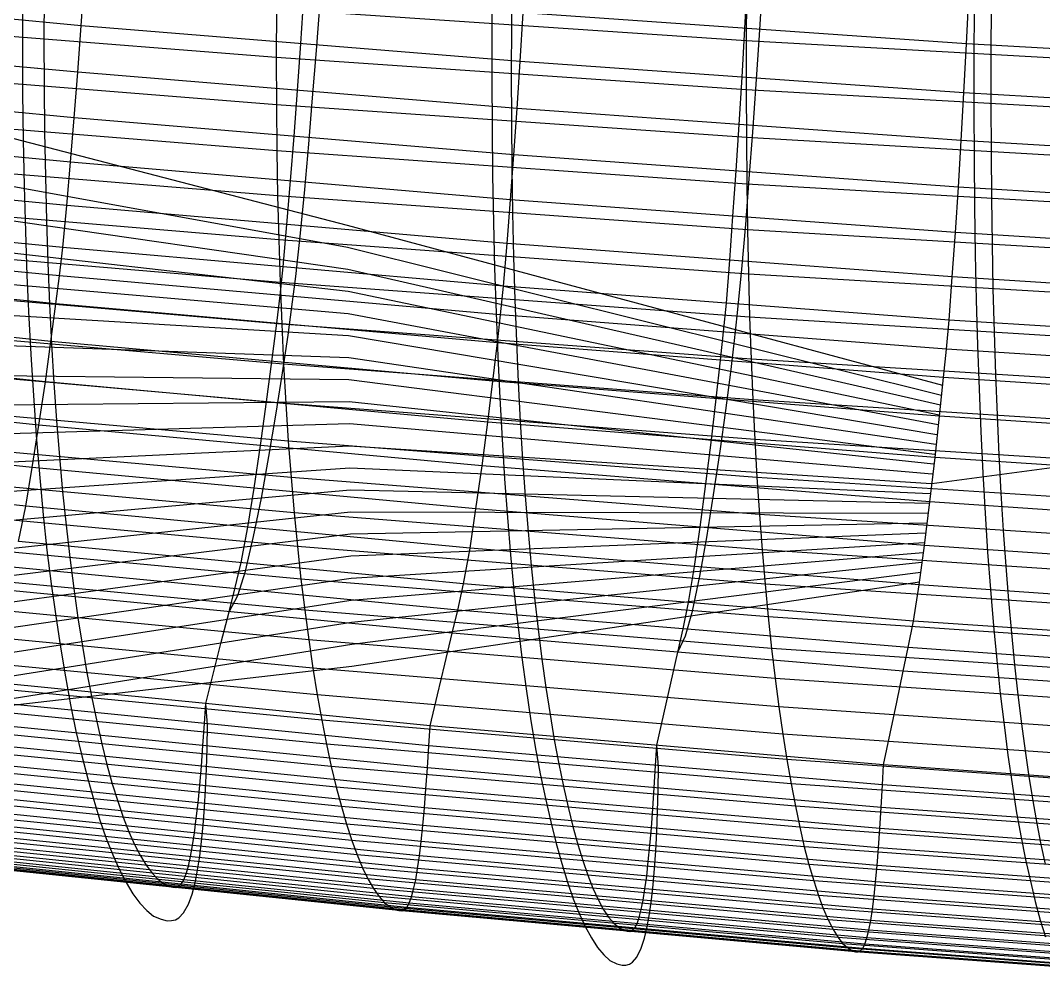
# Model space of a CAD drawing. Extents: x -530 to 530, y -2 to 255.
# Drawn here: x -224.3 to -170.5, y 5.2 to 56 of the extents above; entities that cross this region are included whole.
import ezdxf

# ---------------------------------------------------------------- set-up
doc = ezdxf.new("R2010")
doc.units = 0
doc.header["$MEASUREMENT"] = 0
doc.layers.add('default', color=7, linetype='Continuous')

msp = doc.modelspace()

# ---------------------------------------------------------------- linework, layer by layer
at = {"layer": 'default', "color": 3, "linetype": 'Continuous'}
for p, q in [((-221.077, 55.761, 56.956), (-220.904, 58.27, 57.251)), ((-221.077, 55.761, 56.956), (-243.863, 57.876, 64.745)), ((-174.553, 54.808, 41.155), (-174.42, 57.432, 41.443)), ((-198.005, 53.887, 49.016), (-197.849, 56.429, 49.32)), ((-174.553, 54.808, 41.155), (-197.849, 56.429, 49.32)), ((-221.256, 53.31, 56.638), (-244.061, 55.46, 64.439)), ((-221.256, 53.31, 56.638), (-221.077, 55.761, 56.956)), ((-198.005, 53.887, 49.016), (-221.077, 55.761, 56.956)), ((-174.692, 52.238, 40.843), (-174.553, 54.808, 41.155)), ((-150.438, 53.405, 35.3), (-174.553, 54.808, 41.155)), ((-198.167, 51.405, 48.689), (-198.005, 53.887, 49.016)), ((-174.692, 52.238, 40.843), (-198.005, 53.887, 49.016)), ((-221.443, 50.917, 56.293), (-221.256, 53.31, 56.638)), ((-198.167, 51.405, 48.689), (-221.256, 53.31, 56.638)), ((-221.443, 50.917, 56.293), (-244.268, 53.101, 64.107)), ((-174.836, 49.727, 40.508), (-174.692, 52.238, 40.843)), ((-150.557, 50.811, 34.981), (-174.692, 52.238, 40.843)), ((-198.336, 48.981, 48.334), (-198.167, 51.405, 48.689)), ((-174.836, 49.727, 40.508), (-198.167, 51.405, 48.689)), ((-221.637, 48.582, 55.923), (-244.483, 50.8, 63.75)), ((-221.637, 48.582, 55.923), (-221.443, 50.917, 56.293)), ((-198.336, 48.981, 48.334), (-221.443, 50.917, 56.293)), ((-174.986, 47.276, 40.144), (-174.836, 49.727, 40.508)), ((-150.681, 48.276, 34.637), (-174.836, 49.727, 40.508)), ((-198.511, 46.615, 47.953), (-198.336, 48.981, 48.334)), ((-174.986, 47.276, 40.144), (-198.336, 48.981, 48.334)), ((-221.838, 46.309, 55.53), (-244.705, 48.56, 63.371)), ((-221.838, 46.309, 55.53), (-221.637, 48.582, 55.923)), ((-198.511, 46.615, 47.953), (-221.637, 48.582, 55.923)), ((-175.143, 44.884, 39.753), (-174.986, 47.276, 40.144)), ((-150.811, 45.802, 34.265), (-174.986, 47.276, 40.144)), ((-222.046, 44.095, 55.112), (-244.935, 46.378, 62.968)), ((-222.046, 44.095, 55.112), (-221.838, 46.309, 55.53)), ((-198.692, 44.314, 47.548), (-221.838, 46.309, 55.53)), ((-198.692, 44.314, 47.548), (-198.511, 46.615, 47.953)), ((-175.143, 44.884, 39.753), (-198.511, 46.615, 47.953)), ((-222.218, 42.605, 54.739), (-245.125, 44.909, 62.608)), ((-175.304, 42.556, 39.338), (-175.143, 44.884, 39.753)), ((-150.945, 43.387, 33.865), (-175.143, 44.884, 39.753)), ((-222.218, 42.605, 54.739), (-222.046, 44.095, 55.112)), ((-198.88, 42.07, 47.118), (-222.046, 44.095, 55.112)), ((-198.88, 42.07, 47.118), (-198.692, 44.314, 47.548)), ((-175.304, 42.556, 39.338), (-198.692, 44.314, 47.548)), ((-222.404, 41.148, 54.321), (-245.332, 43.474, 62.204)), ((-222.404, 41.148, 54.321), (-222.218, 42.605, 54.739)), ((-199.036, 40.561, 46.735), (-222.218, 42.605, 54.739)), ((-175.471, 40.288, 38.898), (-175.304, 42.556, 39.338)), ((-151.084, 41.037, 33.441), (-175.304, 42.556, 39.338)), ((-199.036, 40.561, 46.735), (-198.88, 42.07, 47.118)), ((-175.471, 40.288, 38.898), (-198.88, 42.07, 47.118)), ((-222.668, 39.162, 53.726), (-245.623, 41.517, 61.629)), ((-222.668, 39.162, 53.726), (-222.404, 41.148, 54.321)), ((-199.205, 39.085, 46.305), (-222.404, 41.148, 54.321)), ((-199.205, 39.085, 46.305), (-199.036, 40.561, 46.735)), ((-175.61, 38.761, 38.505), (-199.036, 40.561, 46.735)), ((-175.61, 38.761, 38.505), (-175.471, 40.288, 38.898)), ((-151.229, 38.746, 32.99), (-175.471, 40.288, 38.898)), ((-222.961, 37.045, 53.056), (-245.948, 39.431, 60.981)), ((-222.961, 37.045, 53.056), (-222.668, 39.162, 53.726)), ((-199.443, 37.073, 45.694), (-222.668, 39.162, 53.726)), ((-199.443, 37.073, 45.694), (-199.205, 39.085, 46.305)), ((-175.76, 37.269, 38.066), (-199.205, 39.085, 46.305)), ((-175.76, 37.269, 38.066), (-175.61, 38.761, 38.505)), ((-151.348, 37.205, 32.59), (-175.61, 38.761, 38.505)), ((-223.3, 34.766, 52.27), (-246.323, 37.185, 60.221)), ((-175.972, 35.234, 37.44), (-175.76, 37.269, 38.066)), ((-151.477, 35.698, 32.141), (-175.76, 37.269, 38.066)), ((-223.3, 34.766, 52.27), (-222.961, 37.045, 53.056)), ((-199.708, 34.928, 45.006), (-222.961, 37.045, 53.056)), ((-199.708, 34.928, 45.006), (-199.443, 37.073, 45.694)), ((-175.972, 35.234, 37.44), (-199.443, 37.073, 45.694)), ((-223.652, 32.536, 51.443), (-246.712, 34.989, 59.421)), ((-176.209, 33.064, 36.736), (-175.972, 35.234, 37.44)), ((-151.66, 33.643, 31.502), (-175.972, 35.234, 37.44)), ((-223.652, 32.536, 51.443), (-223.3, 34.766, 52.27)), ((-200.014, 32.619, 44.199), (-223.3, 34.766, 52.27)), ((-200.014, 32.619, 44.199), (-199.708, 34.928, 45.006)), ((-176.209, 33.064, 36.736), (-199.708, 34.928, 45.006)), ((-223.995, 30.506, 50.624), (-247.092, 32.988, 58.629)), ((-176.482, 30.728, 35.91), (-176.209, 33.064, 36.736)), ((-151.864, 31.452, 30.783), (-176.209, 33.064, 36.736)), ((-223.995, 30.506, 50.624), (-223.652, 32.536, 51.443)), ((-200.332, 30.36, 43.349), (-223.652, 32.536, 51.443)), ((-200.332, 30.36, 43.349), (-200.014, 32.619, 44.199)), ((-176.482, 30.728, 35.91), (-200.014, 32.619, 44.199)), ((-176.765, 28.443, 35.04), (-176.482, 30.728, 35.91)), ((-152.099, 29.094, 29.939), (-176.482, 30.728, 35.91)), ((-224.368, 28.657, 49.707), (-223.995, 30.506, 50.624)), ((-200.643, 28.303, 42.509), (-223.995, 30.506, 50.624)), ((-200.643, 28.303, 42.509), (-200.332, 30.36, 43.349)), ((-176.765, 28.443, 35.04), (-200.332, 30.36, 43.349)), ((-200.98, 26.429, 41.567), (-224.368, 28.657, 49.707)), ((-200.98, 26.429, 41.567), (-200.643, 28.303, 42.509)), ((-177.042, 26.363, 34.181), (-200.643, 28.303, 42.509)), ((-177.042, 26.363, 34.181), (-176.765, 28.443, 35.04)), ((-152.343, 26.786, 29.052), (-176.765, 28.443, 35.04)), ((-201.287, 25.046, 40.685), (-224.708, 27.293, 48.847)), ((-201.287, 25.046, 40.685), (-200.98, 26.429, 41.567)), ((-177.343, 24.467, 33.218), (-200.98, 26.429, 41.567)), ((-177.343, 24.467, 33.218), (-177.042, 26.363, 34.181)), ((-152.582, 24.685, 28.174), (-177.042, 26.363, 34.181)), ((-201.582, 23.826, 39.826), (-225.034, 26.089, 48.01)), ((-201.582, 23.826, 39.826), (-201.287, 25.046, 40.685)), ((-177.616, 23.068, 32.316), (-201.287, 25.046, 40.685)), ((-177.616, 23.068, 32.316), (-177.343, 24.467, 33.218)), ((-152.841, 22.771, 27.192), (-177.343, 24.467, 33.218)), ((-177.88, 21.834, 31.438), (-201.582, 23.826, 39.826)), ((-177.88, 21.834, 31.438), (-177.616, 23.068, 32.316)), ((-153.076, 21.357, 26.271), (-177.616, 23.068, 32.316)), ((-153.303, 20.111, 25.376), (-177.88, 21.834, 31.438))]:
    msp.add_line(p, q, dxfattribs=at)
at = {"layer": 'default', "color": 4, "linetype": 'Continuous'}
for p, q in [((-199.474, 58.27, -0.715), (-199.493, 55.594, -0.572)), ((-185.437, 55.269, 47.916), (-185.271, 57.902, 48.284)), ((-224.162, 57.38, 8.519), (-224.17, 54.784, 8.702)), ((-208.716, 54.453, 55.528), (-208.527, 57.001, 55.901)), ((-174.149, 56.736, -8.663), (-174.165, 54.032, -8.519)), ((-199.493, 55.594, -0.572), (-199.5, 52.967, -0.386)), ((-185.607, 52.689, 47.533), (-185.437, 55.269, 47.916)), ((-224.17, 54.784, 8.702), (-224.156, 52.242, 8.942)), ((-208.915, 51.962, 55.122), (-208.716, 54.453, 55.528)), ((-174.165, 54.032, -8.519), (-174.171, 51.379, -8.331)), ((-199.5, 52.967, -0.386), (-199.487, 50.394, -0.142)), ((-185.786, 50.168, 47.116), (-185.607, 52.689, 47.533)), ((-207.092, 45.259, 20.358), (-235.226, 52.567, 16.893)), ((-224.156, 52.242, 8.942), (-224.124, 49.758, 9.236)), ((-209.122, 49.528, 54.687), (-208.915, 51.962, 55.122)), ((-174.171, 51.379, -8.331), (-174.159, 48.78, -8.083)), ((-199.487, 50.394, -0.142), (-199.458, 47.881, 0.157)), ((-185.971, 47.706, 46.669), (-185.786, 50.168, 47.116)), ((-224.124, 49.758, 9.236), (-224.076, 47.325, 9.575)), ((-209.332, 47.155, 54.233), (-209.122, 49.528, 54.687)), ((-207.08, 44.1, 20.488), (-235.174, 49.201, 17.305)), ((-174.159, 48.78, -8.083), (-174.134, 46.242, -7.779)), ((-199.458, 47.881, 0.157), (-199.414, 45.421, 0.502)), ((-224.076, 47.325, 9.575), (-224.01, 44.951, 9.962)), ((-186.16, 45.304, 46.204), (-185.971, 47.706, 46.669)), ((-207.067, 42.941, 20.618), (-235.12, 47.005, 17.631)), ((-209.558, 44.851, 53.732), (-209.332, 47.155, 54.233)), ((-174.134, 46.242, -7.779), (-174.095, 43.756, -7.428)), ((-199.414, 45.421, 0.502), (-199.355, 43.019, 0.897)), ((-186.362, 42.971, 45.69), (-186.16, 45.304, 46.204)), ((-207.055, 41.781, 20.748), (-235.054, 44.996, 17.978)), ((-224.01, 44.951, 9.962), (-223.926, 42.634, 10.397)), ((-209.806, 42.574, 53.185), (-209.558, 44.851, 53.732)), ((-174.095, 43.756, -7.428), (-174.043, 41.331, -7.026)), ((-207.043, 40.622, 20.877), (-234.974, 43.037, 18.359)), ((-199.355, 43.019, 0.897), (-199.279, 40.675, 1.341)), ((-223.926, 42.634, 10.397), (-223.826, 40.38, 10.878)), ((-210.003, 40.982, 52.693), (-209.806, 42.574, 53.185)), ((-186.586, 40.666, 45.127), (-186.362, 42.971, 45.69)), ((-207.031, 39.463, 21.007), (-234.881, 41.13, 18.775)), ((-210.21, 39.494, 52.169), (-210.003, 40.982, 52.693)), ((-174.043, 41.331, -7.026), (-173.976, 38.963, -6.575)), ((-223.826, 40.38, 10.878), (-223.709, 38.189, 11.405)), ((-199.279, 40.675, 1.341), (-199.189, 38.395, 1.832)), ((-186.762, 39.055, 44.623), (-186.586, 40.666, 45.127)), ((-207.019, 38.304, 21.137), (-234.774, 39.274, 19.225)), ((-210.503, 37.509, 51.443), (-210.21, 39.494, 52.169)), ((-186.948, 37.548, 44.086), (-186.762, 39.055, 44.623)), ((-173.976, 38.963, -6.575), (-173.897, 36.66, -6.075)), ((-223.709, 38.189, 11.405), (-223.575, 36.057, 11.979)), ((-199.189, 38.395, 1.832), (-199.083, 36.178, 2.37)), ((-207.007, 37.145, 21.267), (-234.654, 37.469, 19.71)), ((-210.834, 35.391, 50.612), (-210.503, 37.509, 51.443)), ((-187.211, 35.539, 43.342), (-186.948, 37.548, 44.086)), ((-173.897, 36.66, -6.075), (-173.804, 34.422, -5.527)), ((-223.575, 36.057, 11.979), (-223.423, 33.992, 12.599)), ((-199.083, 36.178, 2.37), (-198.963, 34.022, 2.956)), ((-206.995, 35.986, 21.397), (-234.52, 35.718, 20.228)), ((-187.508, 33.394, 42.491), (-187.211, 35.539, 43.342)), ((-211.214, 33.123, 49.636), (-210.834, 35.391, 50.612)), ((-206.983, 34.827, 21.527), (-234.374, 34.02, 20.777)), ((-173.804, 34.422, -5.527), (-173.698, 32.244, -4.93)), ((-223.423, 33.992, 12.599), (-223.257, 31.994, 13.262)), ((-198.963, 34.022, 2.956), (-198.826, 31.934, 3.589)), ((-206.971, 33.667, 21.657), (-234.215, 32.376, 21.359)), ((-187.849, 31.098, 41.491), (-187.508, 33.394, 42.491)), ((-211.611, 30.918, 48.606), (-211.214, 33.123, 49.636)), ((-206.959, 32.508, 21.787), (-234.024, 30.62, 22.041)), ((-223.257, 31.994, 13.262), (-223.077, 30.058, 13.96)), ((-198.826, 31.934, 3.589), (-198.676, 29.913, 4.266)), ((-173.698, 32.244, -4.93), (-173.578, 30.135, -4.285)), ((-206.947, 31.349, 21.917), (-233.819, 28.935, 22.758)), ((-212.015, 28.905, 47.559), (-211.611, 30.918, 48.606)), ((-188.206, 28.866, 40.436), (-187.849, 31.098, 41.491)), ((-206.935, 30.19, 22.047), (-233.601, 27.32, 23.506)), ((-173.578, 30.135, -4.285), (-173.446, 28.095, -3.595)), ((-223.077, 30.058, 13.96), (-222.878, 28.197, 14.707)), ((-198.676, 29.913, 4.266), (-198.514, 27.955, 4.979)), ((-206.923, 29.031, 22.177), (-233.37, 25.779, 24.285)), ((-212.452, 27.088, 46.372), (-212.015, 28.905, 47.559)), ((-188.569, 26.826, 39.364), (-188.206, 28.866, 40.436)), ((-222.878, 28.197, 14.707), (-222.656, 26.422, 15.519)), ((-173.446, 28.095, -3.595), (-173.303, 26.118, -2.869)), ((-206.911, 27.872, 22.307), (-233.127, 24.31, 25.092)), ((-198.514, 27.955, 4.979), (-198.335, 26.072, 5.742)), ((-212.849, 25.812, 45.249), (-212.452, 27.088, 46.372)), ((-206.898, 26.712, 22.437), (-232.874, 22.918, 25.923)), ((-222.656, 26.422, 15.519), (-222.419, 24.719, 16.37)), ((-188.962, 24.985, 38.149), (-188.569, 26.826, 39.364)), ((-213.308, 24.958, 43.918), (-212.849, 25.812, 45.249)), ((-198.335, 26.072, 5.742), (-198.135, 24.277, 6.571)), ((-173.303, 26.118, -2.869), (-173.146, 24.217, -2.091)), ((-206.886, 25.553, 22.567), (-232.611, 21.601, 26.777)), ((-213.714, 23.349, 42.815), (-213.308, 24.958, 43.918)), ((-189.317, 23.69, 37.003), (-188.962, 24.985, 38.149)), ((-206.874, 24.394, 22.697), (-232.338, 20.363, 27.651)), ((-222.419, 24.719, 16.37), (-222.168, 23.093, 17.256)), ((-198.135, 24.277, 6.571), (-197.922, 22.555, 7.442)), ((-173.146, 24.217, -2.091), (-172.97, 22.404, -1.245)), ((-189.731, 22.83, 35.632), (-189.317, 23.69, 37.003)), ((-206.862, 23.235, 22.827), (-232.057, 19.202, 28.543)), ((-214.12, 21.74, 41.712), (-213.714, 23.349, 42.815)), ((-222.168, 23.093, 17.256), (-221.909, 21.538, 18.164)), ((-190.096, 21.201, 34.502), (-189.731, 22.83, 35.632)), ((-206.85, 22.076, 22.957), (-232.054, 19.189, 28.554)), ((-197.922, 22.555, 7.442), (-197.696, 20.911, 8.347)), ((-172.97, 22.404, -1.245), (-172.783, 20.666, -0.358)), ((-221.909, 21.538, 18.164), (-221.635, 20.066, 19.107)), ((-214.526, 20.131, 40.609), (-214.12, 21.74, 41.712)), ((-190.46, 19.571, 33.372), (-190.096, 21.201, 34.502)), ((-197.696, 20.911, 8.347), (-197.463, 19.338, 9.275)), ((-172.783, 20.666, -0.358), (-172.585, 19.006, 0.565)), ((-221.635, 20.066, 19.107), (-221.351, 18.672, 20.079)), ((-214.446, 19.01, 40.939), (-214.526, 20.131, 40.609)), ((-190.825, 17.942, 32.242), (-190.46, 19.571, 33.372)), ((-214.457, 17.809, 41.002), (-214.446, 19.01, 40.939)), ((-197.463, 19.338, 9.275), (-197.217, 17.85, 10.239)), ((-172.585, 19.006, 0.565), (-172.38, 17.418, 1.511)), ((-221.351, 18.672, 20.079), (-221.046, 17.381, 21.101)), ((-214.492, 16.681, 40.985), (-214.457, 17.809, 41.002)), ((-197.217, 17.85, 10.239), (-196.961, 16.441, 11.233)), ((-190.745, 16.804, 32.606), (-190.825, 17.942, 32.242)), ((-221.046, 17.381, 21.101), (-220.736, 16.167, 22.135)), ((-172.38, 17.418, 1.511), (-172.164, 15.916, 2.494)), ((-214.541, 15.625, 40.922), (-214.492, 16.681, 40.985)), ((-190.758, 15.59, 32.661), (-190.745, 16.804, 32.606)), ((-220.736, 16.167, 22.135), (-220.417, 15.044, 23.191)), ((-196.961, 16.441, 11.233), (-196.687, 15.135, 12.278)), ((-214.602, 14.643, 40.817), (-214.541, 15.625, 40.922)), ((-172.164, 15.916, 2.494), (-171.939, 14.494, 3.508)), ((-196.687, 15.135, 12.278), (-196.408, 13.908, 13.335)), ((-190.791, 14.448, 32.639), (-190.758, 15.59, 32.661)), ((-220.417, 15.044, 23.191), (-220.09, 14.003, 24.264)), ((-214.673, 13.732, 40.675), (-214.602, 14.643, 40.817)), ((-220.09, 14.003, 24.264), (-219.757, 13.04, 25.349)), ((-190.835, 13.38, 32.571), (-190.791, 14.448, 32.639)), ((-171.939, 14.494, 3.508), (-171.698, 13.176, 4.573)), ((-214.755, 12.887, 40.494), (-214.673, 13.732, 40.675)), ((-196.408, 13.908, 13.335), (-196.121, 12.773, 14.415)), ((-219.757, 13.04, 25.349), (-219.416, 12.176, 26.447)), ((-190.89, 12.386, 32.462), (-190.835, 13.38, 32.571)), ((-171.698, 13.176, 4.573), (-171.453, 11.938, 5.651)), ((-214.851, 12.103, 40.267), (-214.755, 12.887, 40.494)), ((-196.121, 12.773, 14.415), (-195.827, 11.72, 15.512)), ((-190.954, 11.464, 32.315), (-190.89, 12.386, 32.462)), ((-219.416, 12.176, 26.447), (-219.07, 11.399, 27.556)), ((-214.963, 11.38, 39.985), (-214.851, 12.103, 40.267)), ((-171.453, 11.938, 5.651), (-171.201, 10.793, 6.752)), ((-219.07, 11.399, 27.556), (-218.717, 10.719, 28.681)), ((-215.096, 10.714, 39.638), (-214.963, 11.38, 39.985)), ((-195.827, 11.72, 15.512), (-195.527, 10.748, 16.621)), ((-191.028, 10.609, 32.128), (-190.954, 11.464, 32.315)), ((-171.201, 10.793, 6.752), (-170.943, 9.73, 7.871)), ((-218.717, 10.719, 28.681), (-218.36, 10.13, 29.807)), ((-215.253, 10.114, 39.212), (-215.096, 10.714, 39.638)), ((-195.527, 10.748, 16.621), (-195.221, 9.874, 17.745)), ((-191.115, 9.815, 31.894), (-191.028, 10.609, 32.128)), ((-218.36, 10.13, 29.807), (-217.998, 9.639, 30.944)), ((-215.442, 9.593, 38.684), (-215.253, 10.114, 39.212)), ((-195.221, 9.874, 17.745), (-194.91, 9.09, 18.879)), ((-191.216, 9.082, 31.605), (-191.115, 9.815, 31.894)), ((-170.943, 9.73, 7.871), (-170.68, 8.749, 9.002)), ((-217.998, 9.639, 30.944), (-217.629, 9.259, 32.084)), ((-217.629, 9.259, 32.084), (-217.274, 8.963, 33.202)), ((-215.696, 9.13, 37.968), (-215.442, 9.593, 38.684)), ((-217.274, 8.963, 33.202), (-216.87, 8.792, 34.414)), ((-216.87, 8.792, 34.414), (-216.556, 8.717, 35.374)), ((-216.556, 8.717, 35.374), (-216.335, 8.72, 36.033)), ((-216.335, 8.72, 36.033), (-216.125, 8.761, 36.675)), ((-216.125, 8.761, 36.675), (-215.949, 8.868, 37.189)), ((-215.949, 8.868, 37.189), (-215.696, 9.13, 37.968)), ((-194.91, 9.09, 18.879), (-194.592, 8.403, 20.029)), ((-191.336, 8.408, 31.248), (-191.216, 9.082, 31.605)), ((-170.68, 8.749, 9.002), (-170.411, 7.868, 10.148)), ((-194.592, 8.403, 20.029), (-194.271, 7.808, 21.181)), ((-191.478, 7.805, 30.806), (-191.336, 8.408, 31.248)), ((-194.271, 7.808, 21.181), (-193.947, 7.313, 22.345)), ((-191.648, 7.273, 30.269), (-191.478, 7.805, 30.806)), ((-193.947, 7.313, 22.345), (-193.614, 6.929, 23.511)), ((-191.877, 6.803, 29.534), (-191.648, 7.273, 30.269)), ((-193.614, 6.929, 23.511), (-193.295, 6.63, 24.655)), ((-193.295, 6.63, 24.655), (-192.931, 6.458, 25.895)), ((-192.931, 6.458, 25.895), (-192.649, 6.383, 26.877)), ((-192.262, 6.429, 28.209), (-192.103, 6.537, 28.736)), ((-192.103, 6.537, 28.736), (-191.877, 6.803, 29.534)), ((-192.649, 6.383, 26.877), (-192.45, 6.387, 27.553)), ((-192.45, 6.387, 27.553), (-192.262, 6.429, 28.209))]:
    msp.add_line(p, q, dxfattribs=at)
at = {"layer": 'default', "color": 7, "linetype": 'Continuous'}
for p, q in [((-198.455, 58.414, 2.755), (-198.474, 55.803, 2.895)), ((-186.201, 55.618, 45.238), (-186.06, 58.228, 45.522)), ((-223.029, 57.583, 11.909), (-223.036, 55.055, 12.086)), ((-209.541, 54.824, 52.986), (-209.377, 57.349, 53.285)), ((-173.254, 56.885, -5.123), (-173.27, 54.247, -4.982)), ((-198.474, 55.803, 2.895), (-198.48, 53.245, 3.075)), ((-186.348, 53.063, 44.93), (-186.201, 55.618, 45.238)), ((-223.036, 55.055, 12.086), (-223.027, 52.586, 12.309)), ((-209.711, 52.357, 52.664), (-209.541, 54.824, 52.986)), ((-173.27, 54.247, -4.982), (-173.275, 51.664, -4.8)), ((-198.48, 53.245, 3.075), (-198.471, 50.746, 3.302)), ((-186.501, 50.566, 44.599), (-186.348, 53.063, 44.93)), ((-223.027, 52.586, 12.309), (-223.002, 50.174, 12.574)), ((-209.889, 49.949, 52.314), (-209.711, 52.357, 52.664)), ((-173.275, 51.664, -4.8), (-173.267, 49.14, -4.57)), ((-198.471, 50.746, 3.302), (-198.449, 48.306, 3.57)), ((-186.661, 48.128, 44.239), (-186.501, 50.566, 44.599)), ((-223.002, 50.174, 12.574), (-222.961, 47.819, 12.881)), ((-210.074, 47.599, 51.938), (-209.889, 49.949, 52.314)), ((-173.267, 49.14, -4.57), (-173.247, 46.675, -4.297)), ((-198.449, 48.306, 3.57), (-198.412, 45.924, 3.884)), ((-186.827, 45.75, 43.853), (-186.661, 48.128, 44.239)), ((-222.961, 47.819, 12.881), (-222.904, 45.528, 13.235)), ((-210.265, 45.311, 51.539), (-210.074, 47.599, 51.938)), ((-173.247, 46.675, -4.297), (-173.214, 44.269, -3.978)), ((-198.412, 45.924, 3.884), (-198.36, 43.606, 4.244)), ((-186.998, 43.435, 43.443), (-186.827, 45.75, 43.853)), ((-222.904, 45.528, 13.235), (-222.83, 43.295, 13.634)), ((-210.463, 43.083, 51.115), (-210.265, 45.311, 51.539)), ((-173.214, 44.269, -3.978), (-173.169, 41.927, -3.612)), ((-198.36, 43.606, 4.244), (-198.293, 41.347, 4.652)), ((-222.83, 43.295, 13.634), (-222.74, 41.126, 14.077)), ((-210.627, 41.583, 50.737), (-210.463, 43.083, 51.115)), ((-187.176, 41.179, 43.008), (-186.998, 43.435, 43.443)), ((-210.805, 40.117, 50.313), (-210.627, 41.583, 50.737)), ((-173.169, 41.927, -3.612), (-173.11, 39.645, -3.197)), ((-222.74, 41.126, 14.077), (-222.634, 39.023, 14.564)), ((-198.293, 41.347, 4.652), (-198.212, 39.153, 5.104)), ((-187.323, 39.661, 42.62), (-187.176, 41.179, 43.008)), ((-211.055, 38.117, 49.71), (-210.805, 40.117, 50.313)), ((-187.482, 38.177, 42.185), (-187.323, 39.661, 42.62)), ((-173.11, 39.645, -3.197), (-173.038, 37.43, -2.737)), ((-222.634, 39.023, 14.564), (-222.512, 36.983, 15.094)), ((-198.212, 39.153, 5.104), (-198.116, 37.026, 5.601)), ((-187.708, 36.153, 41.567), (-187.482, 38.177, 42.185)), ((-211.335, 35.986, 49.031), (-211.055, 38.117, 49.71)), ((-173.038, 37.43, -2.737), (-172.954, 35.281, -2.231)), ((-222.512, 36.983, 15.094), (-222.373, 35.01, 15.668)), ((-198.116, 37.026, 5.601), (-198.006, 34.962, 6.142)), ((-187.958, 33.996, 40.871), (-187.708, 36.153, 41.567)), ((-211.657, 33.692, 48.234), (-211.335, 35.986, 49.031)), ((-222.373, 35.01, 15.668), (-222.221, 33.105, 16.28)), ((-198.006, 34.962, 6.142), (-197.882, 32.966, 6.728)), ((-172.954, 35.281, -2.231), (-172.857, 33.196, -1.68)), ((-188.248, 31.674, 40.054), (-187.958, 33.996, 40.871)), ((-211.992, 31.448, 47.396), (-211.657, 33.692, 48.234)), ((-222.221, 33.105, 16.28), (-222.052, 31.267, 16.934)), ((-197.882, 32.966, 6.728), (-197.744, 31.039, 7.353)), ((-172.857, 33.196, -1.68), (-172.748, 31.181, -1.084)), ((-222.052, 31.267, 16.934), (-221.87, 29.5, 17.625)), ((-212.319, 29.405, 46.566), (-211.992, 31.448, 47.396)), ((-188.549, 29.402, 39.195), (-188.248, 31.674, 40.054)), ((-172.748, 31.181, -1.084), (-172.627, 29.235, -0.446)), ((-197.744, 31.039, 7.353), (-197.592, 29.181, 8.021)), ((-221.87, 29.5, 17.625), (-221.675, 27.804, 18.349)), ((-212.674, 27.543, 45.637), (-212.319, 29.405, 46.566)), ((-197.592, 29.181, 8.021), (-197.429, 27.393, 8.727)), ((-188.842, 27.333, 38.345), (-188.549, 29.402, 39.195)), ((-172.627, 29.235, -0.446), (-172.494, 27.358, 0.234)), ((-221.675, 27.804, 18.349), (-221.467, 26.18, 19.106)), ((-212.997, 26.169, 44.766), (-212.674, 27.543, 45.637)), ((-197.429, 27.393, 8.727), (-197.253, 25.679, 9.468)), ((-189.161, 25.448, 37.392), (-188.842, 27.333, 38.345)), ((-172.494, 27.358, 0.234), (-172.35, 25.553, 0.953)), ((-221.467, 26.18, 19.106), (-221.247, 24.629, 19.895)), ((-213.308, 24.958, 43.918), (-212.997, 26.169, 44.766)), ((-197.253, 25.679, 9.468), (-197.066, 24.035, 10.241)), ((-189.452, 24.057, 36.5), (-189.161, 25.448, 37.392)), ((-172.35, 25.553, 0.953), (-172.195, 23.822, 1.708)), ((-213.714, 23.349, 42.815), (-213.308, 24.958, 43.918)), ((-221.247, 24.629, 19.895), (-221.016, 23.152, 20.711)), ((-197.066, 24.035, 10.241), (-196.868, 22.468, 11.047)), ((-189.731, 22.83, 35.632), (-189.452, 24.057, 36.5)), ((-172.195, 23.822, 1.708), (-172.031, 22.162, 2.497)), ((-221.016, 23.152, 20.711), (-220.774, 21.752, 21.553)), ((-214.12, 21.74, 41.712), (-213.714, 23.349, 42.815)), ((-190.096, 21.201, 34.502), (-189.731, 22.83, 35.632)), ((-196.868, 22.468, 11.047), (-196.66, 20.974, 11.882)), ((-172.031, 22.162, 2.497), (-171.857, 20.58, 3.319)), ((-220.774, 21.752, 21.553), (-220.524, 20.427, 22.417)), ((-214.526, 20.131, 40.609), (-214.12, 21.74, 41.712)), ((-196.66, 20.974, 11.882), (-196.442, 19.558, 12.742)), ((-190.46, 19.571, 33.372), (-190.096, 21.201, 34.502)), ((-171.857, 20.58, 3.319), (-171.674, 19.071, 4.169)), ((-220.524, 20.427, 22.417), (-220.264, 19.181, 23.301)), ((-214.601, 19.085, 40.464), (-214.526, 20.131, 40.609)), ((-196.442, 19.558, 12.742), (-196.217, 18.218, 13.625)), ((-190.825, 17.942, 32.242), (-190.46, 19.571, 33.372)), ((-220.264, 19.181, 23.301), (-219.996, 18.013, 24.204)), ((-214.682, 17.923, 40.311), (-214.601, 19.085, 40.464)), ((-171.674, 19.071, 4.169), (-171.483, 17.642, 5.046)), ((-219.996, 18.013, 24.204), (-219.722, 16.925, 25.121)), ((-214.764, 16.841, 40.146), (-214.682, 17.923, 40.311)), ((-196.217, 18.218, 13.625), (-195.983, 16.959, 14.53)), ((-190.892, 16.883, 32.094), (-190.825, 17.942, 32.242)), ((-171.483, 17.642, 5.046), (-171.285, 16.289, 5.947)), ((-219.722, 16.925, 25.121), (-219.442, 15.917, 26.048)), ((-214.849, 15.839, 39.967), (-214.764, 16.841, 40.146)), ((-195.983, 16.959, 14.53), (-195.742, 15.778, 15.453)), ((-190.965, 15.707, 31.936), (-190.892, 16.883, 32.094)), ((-171.285, 16.289, 5.947), (-171.08, 15.018, 6.869)), ((-219.442, 15.917, 26.048), (-219.155, 14.991, 26.989)), ((-214.937, 14.92, 39.771), (-214.849, 15.839, 39.967)), ((-195.742, 15.778, 15.453), (-195.495, 14.679, 16.39)), ((-191.039, 14.612, 31.767), (-190.965, 15.707, 31.936)), ((-219.155, 14.991, 26.989), (-218.864, 14.15, 27.937)), ((-215.029, 14.085, 39.56), (-214.937, 14.92, 39.771)), ((-195.495, 14.679, 16.39), (-195.243, 13.66, 17.339)), ((-191.115, 13.598, 31.583), (-191.039, 14.612, 31.767)), ((-171.08, 15.018, 6.869), (-170.868, 13.827, 7.811)), ((-218.864, 14.15, 27.937), (-218.568, 13.391, 28.892)), ((-215.125, 13.333, 39.329), (-215.029, 14.085, 39.56)), ((-195.243, 13.66, 17.339), (-194.986, 12.724, 18.302)), ((-191.194, 12.668, 31.382), (-191.115, 13.598, 31.583)), ((-170.868, 13.827, 7.811), (-170.651, 12.717, 8.766)), ((-218.568, 13.391, 28.892), (-218.269, 12.717, 29.851)), ((-215.225, 12.666, 39.078), (-215.125, 13.333, 39.329)), ((-218.269, 12.717, 29.851), (-217.966, 12.131, 30.814)), ((-215.33, 12.086, 38.803), (-215.225, 12.666, 39.078)), ((-194.986, 12.724, 18.302), (-194.724, 11.874, 19.271)), ((-191.276, 11.823, 31.165), (-191.194, 12.668, 31.382)), ((-170.651, 12.717, 8.766), (-170.43, 11.688, 9.734)), ((-217.966, 12.131, 30.814), (-217.662, 11.629, 31.775)), ((-215.442, 11.591, 38.503), (-215.33, 12.086, 38.803)), ((-194.724, 11.874, 19.271), (-194.458, 11.107, 20.248)), ((-217.662, 11.629, 31.775), (-217.35, 11.216, 32.754)), ((-215.56, 11.186, 38.178), (-215.442, 11.591, 38.503)), ((-191.362, 11.061, 30.929), (-191.276, 11.823, 31.165)), ((-217.35, 11.216, 32.754), (-217.054, 10.891, 33.676)), ((-217.054, 10.891, 33.676), (-216.711, 10.658, 34.732)), ((-215.817, 10.642, 37.443), (-215.684, 10.868, 37.827)), ((-215.684, 10.868, 37.827), (-215.56, 11.186, 38.178)), ((-194.458, 11.107, 20.248), (-194.189, 10.427, 21.229)), ((-191.452, 10.386, 30.671), (-191.362, 11.061, 30.929)), ((-216.711, 10.658, 34.732), (-216.437, 10.515, 35.575)), ((-216.437, 10.515, 35.575), (-216.265, 10.475, 36.099)), ((-216.265, 10.475, 36.099), (-216.102, 10.463, 36.594)), ((-216.102, 10.463, 36.594), (-216.012, 10.508, 36.863)), ((-216.012, 10.508, 36.863), (-215.817, 10.642, 37.443)), ((-194.189, 10.427, 21.229), (-193.917, 9.834, 22.214)), ((-191.547, 9.799, 30.39), (-191.452, 10.386, 30.671)), ((-193.917, 9.834, 22.214), (-193.643, 9.327, 23.197)), ((-191.648, 9.298, 30.082), (-191.547, 9.799, 30.39)), ((-193.643, 9.327, 23.197), (-193.362, 8.911, 24.199)), ((-191.754, 8.887, 29.749), (-191.648, 9.298, 30.082)), ((-193.362, 8.911, 24.199), (-193.096, 8.583, 25.142)), ((-191.865, 8.565, 29.389), (-191.754, 8.887, 29.749)), ((-193.096, 8.583, 25.142), (-192.788, 8.348, 26.223)), ((-192.788, 8.348, 26.223), (-192.542, 8.205, 27.085)), ((-192.542, 8.205, 27.085), (-192.387, 8.165, 27.622)), ((-192.387, 8.165, 27.622), (-192.24, 8.154, 28.128)), ((-192.24, 8.154, 28.128), (-192.159, 8.199, 28.404)), ((-192.159, 8.199, 28.404), (-191.984, 8.336, 28.997)), ((-191.984, 8.336, 28.997), (-191.865, 8.565, 29.389))]:
    msp.add_line(p, q, dxfattribs=at)
at = {"layer": 'default', "color": 5, "linetype": 'Continuous'}
for p, q in [((-186.111, 57.595, -1.781), (-186.129, 54.969, -1.64)), ((-210.819, 56.637, 7.431), (-210.826, 54.093, 7.609)), ((-186.129, 54.969, -1.64), (-210.819, 56.637, 7.431)), ((-210.826, 54.093, 7.609), (-235.247, 56.018, 16.564)), ((-186.129, 54.969, -1.64), (-186.134, 52.398, -1.459)), ((-160.411, 53.526, -8.323), (-186.129, 54.969, -1.64)), ((-210.826, 54.093, 7.609), (-210.816, 51.608, 7.834)), ((-186.134, 52.398, -1.459), (-210.826, 54.093, 7.609)), ((-210.816, 51.608, 7.834), (-235.237, 53.563, 16.785)), ((-186.134, 52.398, -1.459), (-186.126, 49.885, -1.231)), ((-160.415, 50.93, -8.14), (-186.134, 52.398, -1.459)), ((-210.793, 49.181, 8.101), (-235.211, 51.166, 17.046)), ((-210.816, 51.608, 7.834), (-210.793, 49.181, 8.101)), ((-186.126, 49.885, -1.231), (-210.816, 51.608, 7.834)), ((-186.126, 49.885, -1.231), (-186.104, 47.431, -0.96)), ((-160.408, 48.394, -7.909), (-186.126, 49.885, -1.231)), ((-210.793, 49.181, 8.101), (-210.754, 46.812, 8.412)), ((-186.104, 47.431, -0.96), (-210.793, 49.181, 8.101)), ((-210.754, 46.812, 8.412), (-235.168, 48.827, 17.351)), ((-186.104, 47.431, -0.96), (-186.069, 45.037, -0.644)), ((-160.389, 45.918, -7.634), (-186.104, 47.431, -0.96)), ((-210.754, 46.812, 8.412), (-210.699, 44.506, 8.769)), ((-186.069, 45.037, -0.644), (-210.754, 46.812, 8.412)), ((-210.699, 44.506, 8.769), (-235.108, 46.55, 17.701)), ((-186.069, 45.037, -0.644), (-186.02, 42.706, -0.28)), ((-160.359, 43.501, -7.313), (-186.069, 45.037, -0.644)), ((-210.629, 42.259, 9.173), (-235.031, 44.33, 18.096)), ((-210.699, 44.506, 8.769), (-210.629, 42.259, 9.173)), ((-186.02, 42.706, -0.28), (-210.699, 44.506, 8.769)), ((-186.02, 42.706, -0.28), (-185.957, 40.434, 0.131)), ((-160.317, 41.149, -6.943), (-186.02, 42.706, -0.28)), ((-210.543, 40.077, 9.62), (-234.936, 42.175, 18.534)), ((-210.629, 42.259, 9.173), (-210.543, 40.077, 9.62)), ((-185.957, 40.434, 0.131), (-210.629, 42.259, 9.173)), ((-185.957, 40.434, 0.131), (-185.88, 38.229, 0.588)), ((-160.262, 38.856, -6.526), (-185.957, 40.434, 0.131)), ((-210.442, 37.961, 10.112), (-234.825, 40.085, 19.016)), ((-210.543, 40.077, 9.62), (-210.442, 37.961, 10.112)), ((-185.88, 38.229, 0.588), (-210.543, 40.077, 9.62)), ((-185.88, 38.229, 0.588), (-185.79, 36.09, 1.089)), ((-160.196, 36.63, -6.062), (-185.88, 38.229, 0.588)), ((-210.326, 35.908, 10.648), (-234.697, 38.057, 19.54)), ((-210.442, 37.961, 10.112), (-210.326, 35.908, 10.648)), ((-185.79, 36.09, 1.089), (-210.442, 37.961, 10.112)), ((-210.195, 33.923, 11.229), (-234.552, 36.096, 20.107)), ((-185.79, 36.09, 1.089), (-185.686, 34.015, 1.635)), ((-160.118, 34.472, -5.552), (-185.79, 36.09, 1.089)), ((-210.326, 35.908, 10.648), (-210.195, 33.923, 11.229)), ((-185.686, 34.015, 1.635), (-210.326, 35.908, 10.648)), ((-210.05, 32.007, 11.848), (-234.392, 34.203, 20.713)), ((-210.195, 33.923, 11.229), (-210.05, 32.007, 11.848)), ((-185.568, 32.009, 2.227), (-210.195, 33.923, 11.229)), ((-185.686, 34.015, 1.635), (-185.568, 32.009, 2.227)), ((-160.029, 32.378, -4.996), (-185.686, 34.015, 1.635)), ((-209.89, 30.158, 12.509), (-234.215, 32.376, 21.359)), ((-210.05, 32.007, 11.848), (-209.89, 30.158, 12.509)), ((-185.438, 30.072, 2.859), (-210.05, 32.007, 11.848)), ((-185.568, 32.009, 2.227), (-185.438, 30.072, 2.859)), ((-159.927, 30.353, -4.394), (-185.568, 32.009, 2.227)), ((-209.717, 28.38, 13.208), (-234.024, 30.62, 22.041)), ((-209.89, 30.158, 12.509), (-209.717, 28.38, 13.208)), ((-185.295, 28.203, 3.534), (-209.89, 30.158, 12.509)), ((-185.438, 30.072, 2.859), (-185.295, 28.203, 3.534)), ((-159.815, 28.398, -3.751), (-185.438, 30.072, 2.859)), ((-209.531, 26.674, 13.941), (-233.819, 28.935, 22.758)), ((-209.717, 28.38, 13.208), (-209.531, 26.674, 13.941)), ((-185.141, 26.406, 4.246), (-209.717, 28.38, 13.208)), ((-185.295, 28.203, 3.534), (-185.141, 26.406, 4.246)), ((-159.692, 26.513, -3.065), (-185.295, 28.203, 3.534)), ((-209.333, 25.039, 14.707), (-233.601, 27.32, 23.506)), ((-209.531, 26.674, 13.941), (-209.333, 25.039, 14.707)), ((-184.975, 24.683, 4.994), (-209.531, 26.674, 13.941)), ((-185.141, 26.406, 4.246), (-184.975, 24.683, 4.994)), ((-159.559, 24.699, -2.339), (-185.141, 26.406, 4.246)), ((-209.124, 23.48, 15.505), (-233.37, 25.779, 24.285)), ((-209.333, 25.039, 14.707), (-209.124, 23.48, 15.505)), ((-184.798, 23.031, 5.776), (-209.333, 25.039, 14.707)), ((-208.904, 21.994, 16.331), (-233.127, 24.31, 25.092)), ((-184.975, 24.683, 4.994), (-184.798, 23.031, 5.776)), ((-159.416, 22.961, -1.578), (-184.975, 24.683, 4.994)), ((-209.124, 23.48, 15.505), (-208.904, 21.994, 16.331)), ((-184.611, 21.455, 6.59), (-209.124, 23.48, 15.505)), ((-208.675, 20.585, 17.182), (-232.874, 22.918, 25.923)), ((-184.798, 23.031, 5.776), (-184.611, 21.455, 6.59)), ((-159.264, 21.294, -0.782), (-184.798, 23.031, 5.776)), ((-208.437, 19.252, 18.056), (-232.611, 21.601, 26.777)), ((-208.904, 21.994, 16.331), (-208.675, 20.585, 17.182)), ((-184.415, 19.953, 7.433), (-208.904, 21.994, 16.331)), ((-184.611, 21.455, 6.59), (-184.415, 19.953, 7.433)), ((-159.102, 19.704, 0.047), (-184.611, 21.455, 6.59)), ((-208.675, 20.585, 17.182), (-208.437, 19.252, 18.056)), ((-184.21, 18.53, 8.302), (-208.675, 20.585, 17.182)), ((-208.19, 18, 18.952), (-232.338, 20.363, 27.651)), ((-202.81, 17.915, 36.327), (-226.392, 20.256, 44.601)), ((-184.415, 19.953, 7.433), (-184.21, 18.53, 8.302)), ((-158.933, 18.189, 0.906), (-184.415, 19.953, 7.433)), ((-207.935, 16.825, 19.865), (-232.057, 19.202, 28.543)), ((-202.886, 16.745, 36.172), (-226.477, 19.102, 44.45)), ((-208.437, 19.252, 18.056), (-208.19, 18, 18.952)), ((-183.997, 17.184, 9.194), (-208.437, 19.252, 18.056)), ((-202.81, 17.915, 36.327), (-202.739, 18.967, 36.474)), ((-184.21, 18.53, 8.302), (-183.997, 17.184, 9.194)), ((-158.757, 16.754, 1.79), (-184.21, 18.53, 8.302)), ((-207.675, 15.731, 20.793), (-231.769, 18.12, 29.448)), ((-202.965, 15.656, 36.004), (-226.563, 18.026, 44.287)), ((-208.19, 18, 18.952), (-207.935, 16.825, 19.865)), ((-183.776, 15.918, 10.108), (-208.19, 18, 18.952)), ((-202.886, 16.745, 36.172), (-202.81, 17.915, 36.327)), ((-178.975, 15.852, 27.86), (-202.81, 17.915, 36.327)), ((-207.408, 14.717, 21.731), (-231.475, 17.117, 30.365)), ((-203.045, 14.648, 35.823), (-226.653, 17.031, 44.111)), ((-207.935, 16.825, 19.865), (-207.675, 15.731, 20.793)), ((-183.549, 14.732, 11.041), (-207.935, 16.825, 19.865)), ((-202.965, 15.656, 36.004), (-202.886, 16.745, 36.172)), ((-179.043, 14.67, 27.7), (-202.886, 16.745, 36.172)), ((-183.997, 17.184, 9.194), (-183.776, 15.918, 10.108)), ((-158.573, 15.395, 2.7), (-183.997, 17.184, 9.194)), ((-178.975, 15.852, 27.86), (-178.911, 16.917, 28.01)), ((-207.136, 13.786, 22.684), (-231.174, 16.197, 31.295)), ((-203.129, 13.722, 35.625), (-226.746, 16.117, 43.918)), ((-207.675, 15.731, 20.793), (-207.408, 14.717, 21.731)), ((-183.316, 13.626, 11.988), (-207.675, 15.731, 20.793)), ((-203.045, 14.648, 35.823), (-202.965, 15.656, 36.004)), ((-179.113, 13.569, 27.529), (-202.965, 15.656, 36.004)), ((-183.776, 15.918, 10.108), (-183.549, 14.732, 11.041)), ((-158.383, 14.119, 3.63), (-183.776, 15.918, 10.108)), ((-179.043, 14.67, 27.7), (-178.975, 15.852, 27.86)), ((-154.246, 14.07, 21.725), (-178.975, 15.852, 27.86)), ((-206.859, 12.94, 23.644), (-230.868, 15.36, 32.231)), ((-203.216, 12.882, 35.41), (-226.842, 15.288, 43.709)), ((-206.579, 12.177, 24.61), (-230.558, 14.606, 33.174)), ((-203.307, 12.125, 35.177), (-226.942, 14.541, 43.482)), ((-207.408, 14.717, 21.731), (-207.136, 13.786, 22.684)), ((-183.079, 12.602, 12.947), (-207.408, 14.717, 21.731)), ((-203.129, 13.722, 35.625), (-203.045, 14.648, 35.823)), ((-179.184, 12.549, 27.343), (-203.045, 14.648, 35.823)), ((-183.549, 14.732, 11.041), (-183.316, 13.626, 11.988)), ((-158.187, 12.922, 4.58), (-183.549, 14.732, 11.041)), ((-179.113, 13.569, 27.529), (-179.043, 14.67, 27.7)), ((-154.305, 12.876, 21.562), (-179.043, 14.67, 27.7)), ((-206.294, 11.499, 25.581), (-230.244, 13.935, 34.122)), ((-203.402, 11.454, 34.922), (-227.047, 13.878, 43.234)), ((-207.136, 13.786, 22.684), (-206.859, 12.94, 23.644)), ((-182.835, 11.662, 13.919), (-207.136, 13.786, 22.684)), ((-203.216, 12.882, 35.41), (-203.129, 13.722, 35.625)), ((-179.259, 11.613, 27.14), (-203.129, 13.722, 35.625)), ((-183.316, 13.626, 11.988), (-183.079, 12.602, 12.947)), ((-157.987, 11.807, 5.545), (-183.316, 13.626, 11.988)), ((-179.184, 12.549, 27.343), (-179.113, 13.569, 27.529)), ((-154.365, 11.764, 21.386), (-179.113, 13.569, 27.529)), ((-206.007, 10.91, 26.556), (-229.926, 13.352, 35.073)), ((-203.502, 10.87, 34.644), (-227.158, 13.302, 42.963)), ((-206.859, 12.94, 23.644), (-206.579, 12.177, 24.61)), ((-182.588, 10.808, 14.899), (-206.859, 12.94, 23.644)), ((-205.718, 10.405, 27.528), (-229.607, 12.852, 36.022)), ((-205.421, 9.991, 28.519), (-229.279, 12.442, 36.989)), ((-203.721, 9.964, 34.01), (-227.4, 12.408, 42.345)), ((-203.609, 10.372, 34.34), (-227.276, 12.81, 42.667)), ((-203.307, 12.125, 35.177), (-203.216, 12.882, 35.41)), ((-179.337, 10.763, 26.92), (-203.216, 12.882, 35.41)), ((-183.079, 12.602, 12.947), (-182.835, 11.662, 13.919)), ((-157.782, 10.774, 6.522), (-183.079, 12.602, 12.947)), ((-179.259, 11.613, 27.14), (-179.184, 12.549, 27.343)), ((-154.427, 10.734, 21.196), (-179.184, 12.549, 27.343)), ((-205.14, 9.664, 29.452), (-228.968, 12.118, 37.899)), ((-204.814, 9.43, 30.522), (-228.608, 11.885, 38.943)), ((-203.965, 9.416, 33.266), (-227.669, 11.868, 41.62)), ((-203.839, 9.644, 33.654), (-227.53, 12.092, 41.999)), ((-206.579, 12.177, 24.61), (-206.294, 11.499, 25.581)), ((-182.338, 10.038, 15.886), (-206.579, 12.177, 24.61)), ((-203.402, 11.454, 34.922), (-203.307, 12.125, 35.177)), ((-179.417, 9.998, 26.681), (-203.307, 12.125, 35.177)), ((-204.554, 9.287, 31.375), (-228.32, 11.743, 39.775)), ((-204.39, 9.247, 31.906), (-228.14, 11.703, 40.293)), ((-204.235, 9.235, 32.407), (-227.968, 11.691, 40.782)), ((-204.15, 9.28, 32.679), (-227.874, 11.735, 41.048)), ((-206.294, 11.499, 25.581), (-206.007, 10.91, 26.556)), ((-182.084, 9.354, 16.877), (-206.294, 11.499, 25.581)), ((-203.502, 10.87, 34.644), (-203.402, 11.454, 34.922)), ((-179.502, 9.318, 26.421), (-203.402, 11.454, 34.922)), ((-182.835, 11.662, 13.919), (-182.588, 10.808, 14.899)), ((-157.572, 9.826, 7.513), (-182.835, 11.662, 13.919)), ((-179.337, 10.763, 26.92), (-179.259, 11.613, 27.14)), ((-154.491, 9.79, 20.989), (-179.259, 11.613, 27.14)), ((-206.007, 10.91, 26.556), (-205.718, 10.405, 27.528)), ((-181.827, 8.758, 17.873), (-206.007, 10.91, 26.556)), ((-203.609, 10.372, 34.34), (-203.502, 10.87, 34.644)), ((-179.592, 8.728, 26.136), (-203.502, 10.87, 34.644)), ((-182.588, 10.808, 14.899), (-182.338, 10.038, 15.886)), ((-157.359, 8.965, 8.511), (-182.588, 10.808, 14.899)), ((-179.417, 9.998, 26.681), (-179.337, 10.763, 26.92)), ((-154.558, 8.932, 20.764), (-179.337, 10.763, 26.92)), ((-205.718, 10.405, 27.528), (-205.421, 9.991, 28.519)), ((-181.569, 8.249, 18.866), (-205.718, 10.405, 27.528)), ((-203.721, 9.964, 34.01), (-203.609, 10.372, 34.34)), ((-179.687, 8.224, 25.825), (-203.609, 10.372, 34.34)), ((-205.421, 9.991, 28.519), (-205.14, 9.664, 29.452)), ((-181.304, 7.832, 19.879), (-205.421, 9.991, 28.519)), ((-203.839, 9.644, 33.654), (-203.721, 9.964, 34.01)), ((-179.787, 7.811, 25.488), (-203.721, 9.964, 34.01)), ((-182.338, 10.038, 15.886), (-182.084, 9.354, 16.877)), ((-157.143, 8.188, 9.516), (-182.338, 10.038, 15.886)), ((-179.502, 9.318, 26.421), (-179.417, 9.998, 26.681)), ((-154.628, 8.159, 20.52), (-179.417, 9.998, 26.681)), ((-205.14, 9.664, 29.452), (-204.814, 9.43, 30.522)), ((-181.053, 7.503, 20.831), (-205.14, 9.664, 29.452)), ((-204.814, 9.43, 30.522), (-204.554, 9.287, 31.375)), ((-180.762, 7.267, 21.924), (-204.814, 9.43, 30.522)), ((-204.554, 9.287, 31.375), (-204.39, 9.247, 31.906)), ((-180.53, 7.123, 22.795), (-204.554, 9.287, 31.375)), ((-204.39, 9.247, 31.906), (-204.235, 9.235, 32.407)), ((-180.384, 7.084, 23.338), (-204.39, 9.247, 31.906)), ((-204.235, 9.235, 32.407), (-204.15, 9.28, 32.679)), ((-180.245, 7.072, 23.85), (-204.235, 9.235, 32.407)), ((-204.15, 9.28, 32.679), (-203.965, 9.416, 33.266)), ((-180.169, 7.118, 24.128), (-204.15, 9.28, 32.679)), ((-203.965, 9.416, 33.266), (-203.839, 9.644, 33.654)), ((-180.004, 7.257, 24.728), (-203.965, 9.416, 33.266)), ((-179.892, 7.487, 25.125), (-203.839, 9.644, 33.654)), ((-182.084, 9.354, 16.877), (-181.827, 8.758, 17.873)), ((-156.925, 7.499, 10.526), (-182.084, 9.354, 16.877)), ((-179.592, 8.728, 26.136), (-179.502, 9.318, 26.421)), ((-154.701, 7.473, 20.254), (-179.502, 9.318, 26.421)), ((-181.827, 8.758, 17.873), (-181.569, 8.249, 18.866)), ((-156.703, 6.899, 11.541), (-181.827, 8.758, 17.873)), ((-179.687, 8.224, 25.825), (-179.592, 8.728, 26.136)), ((-154.778, 6.876, 19.964), (-179.592, 8.728, 26.136)), ((-181.569, 8.249, 18.866), (-181.304, 7.832, 19.879)), ((-156.481, 6.386, 12.553), (-181.569, 8.249, 18.866)), ((-179.787, 7.811, 25.488), (-179.687, 8.224, 25.825)), ((-154.86, 6.367, 19.647), (-179.687, 8.224, 25.825)), ((-181.304, 7.832, 19.879), (-181.053, 7.503, 20.831)), ((-156.253, 5.965, 13.585), (-181.304, 7.832, 19.879)), ((-179.892, 7.487, 25.125), (-179.787, 7.811, 25.488)), ((-154.946, 5.95, 19.303), (-179.787, 7.811, 25.488)), ((-181.053, 7.503, 20.831), (-180.762, 7.267, 21.924)), ((-156.037, 5.634, 14.556), (-181.053, 7.503, 20.831)), ((-180.762, 7.267, 21.924), (-180.53, 7.123, 22.795)), ((-155.786, 5.397, 15.67), (-180.762, 7.267, 21.924)), ((-180.53, 7.123, 22.795), (-180.384, 7.084, 23.338)), ((-155.586, 5.253, 16.558), (-180.53, 7.123, 22.795)), ((-180.384, 7.084, 23.338), (-180.245, 7.072, 23.85)), ((-155.46, 5.214, 17.11), (-180.384, 7.084, 23.338)), ((-180.245, 7.072, 23.85), (-180.169, 7.118, 24.128)), ((-155.341, 5.203, 17.632), (-180.245, 7.072, 23.85)), ((-180.169, 7.118, 24.128), (-180.004, 7.257, 24.728)), ((-155.275, 5.25, 17.916), (-180.169, 7.118, 24.128)), ((-180.004, 7.257, 24.728), (-179.892, 7.487, 25.125)), ((-155.133, 5.39, 18.527), (-180.004, 7.257, 24.728)), ((-155.036, 5.622, 18.932), (-179.892, 7.487, 25.125))]:
    msp.add_line(p, q, dxfattribs=at)
at = {"layer": 'default', "color": 30, "linetype": 'Continuous'}
for p, q in [((-175.805, 36.841, 37.934), (-207.092, 45.259, 20.358)), ((-175.866, 36.325, 37.75), (-207.08, 44.1, 20.488)), ((-175.927, 35.808, 37.565), (-207.067, 42.941, 20.618)), ((-175.987, 35.292, 37.38), (-207.055, 41.781, 20.748)), ((-176.048, 34.775, 37.196), (-207.043, 40.622, 20.877)), ((-176.109, 34.259, 37.011), (-207.031, 39.463, 21.007)), ((-176.17, 33.742, 36.826), (-207.019, 38.304, 21.137)), ((-176.231, 33.226, 36.642), (-207.007, 37.145, 21.267)), ((-176.292, 32.709, 36.457), (-206.995, 35.986, 21.397)), ((-176.353, 32.193, 36.273), (-206.983, 34.827, 21.527)), ((-176.414, 31.676, 36.088), (-206.971, 33.667, 21.657)), ((-176.474, 31.159, 35.903), (-206.959, 32.508, 21.787)), ((-176.535, 30.643, 35.719), (-206.947, 31.349, 21.917)), ((-176.596, 30.126, 35.534), (-206.935, 30.19, 22.047)), ((-176.657, 29.61, 35.349), (-206.923, 29.031, 22.177)), ((-176.718, 29.093, 35.165), (-206.911, 27.872, 22.307)), ((-176.779, 28.577, 34.98), (-206.898, 26.712, 22.437)), ((-176.84, 28.06, 34.796), (-206.886, 25.553, 22.567)), ((-176.901, 27.544, 34.611), (-206.874, 24.394, 22.697)), ((-176.962, 27.027, 34.426), (-206.862, 23.235, 22.827)), ((-177.022, 26.511, 34.242), (-206.85, 22.076, 22.957))]:
    msp.add_line(p, q, dxfattribs=at)
at = {"layer": 'default', "color": 1, "linetype": 'Continuous'}
for p, q in [((-140.018, 36.517, 114.827), (-176.371, 31.675, 36.245)), ((-201.582, 23.826, 39.826), (-225.034, 26.089, 48.01)), ((-201.968, 22.207, 38.709), (-201.582, 23.826, 39.826)), ((-177.88, 21.834, 31.438), (-201.582, 23.826, 39.826)), ((-202.353, 20.587, 37.591), (-201.968, 22.207, 38.709)), ((-178.224, 20.195, 30.295), (-177.88, 21.834, 31.438)), ((-153.303, 20.111, 25.376), (-177.88, 21.834, 31.438)), ((-202.739, 18.967, 36.474), (-226.313, 21.295, 44.743)), ((-202.739, 18.967, 36.474), (-202.353, 20.587, 37.591)), ((-178.568, 18.556, 29.153), (-178.224, 20.195, 30.295)), ((-178.911, 16.917, 28.01), (-202.739, 18.967, 36.474)), ((-178.911, 16.917, 28.01), (-178.568, 18.556, 29.153)), ((-154.192, 15.144, 21.879), (-178.911, 16.917, 28.01))]:
    msp.add_line(p, q, dxfattribs=at)

doc.saveas('drawing.dxf')
